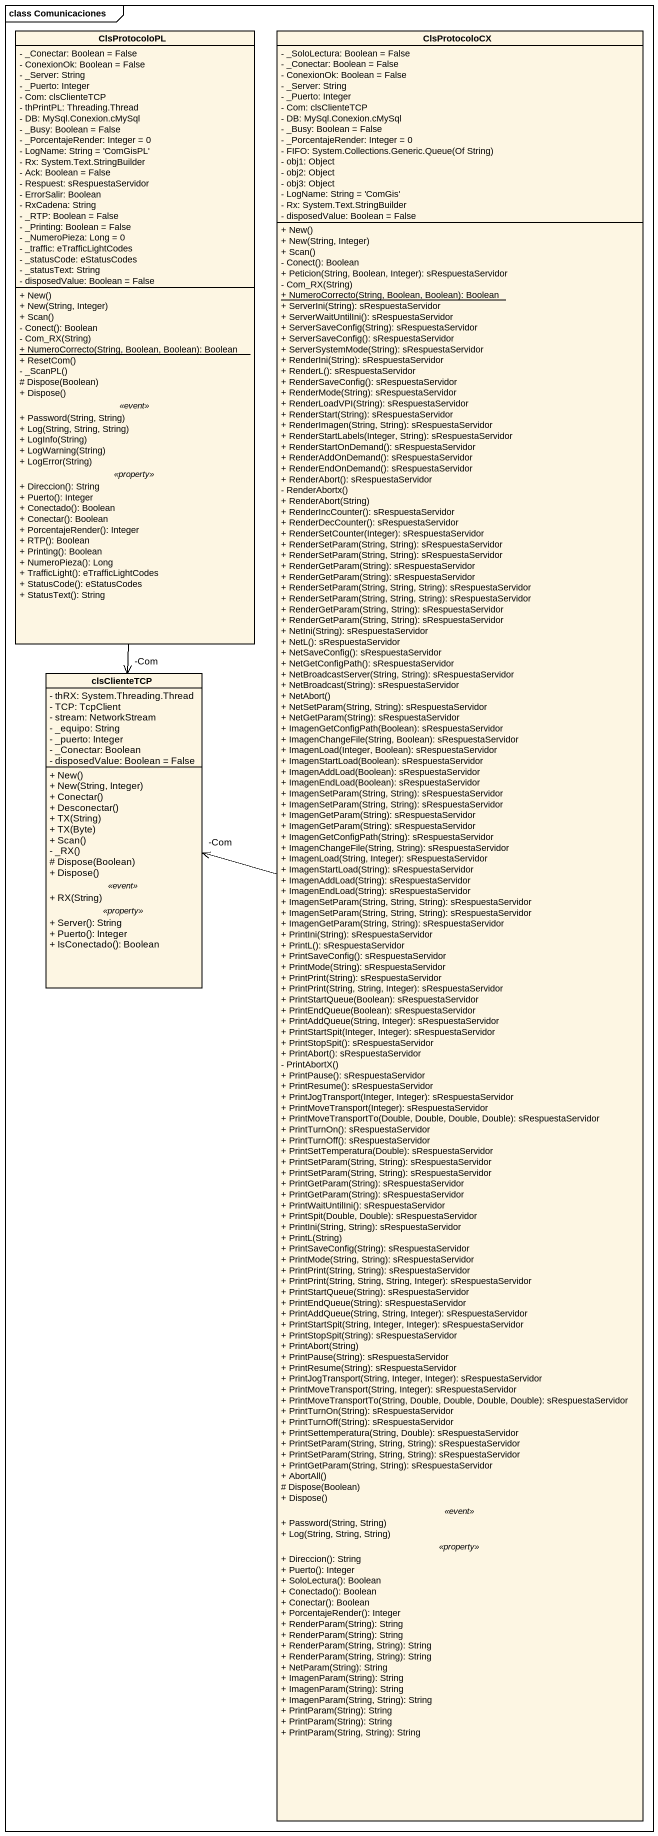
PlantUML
@startuml
mainframe class Comunicaciones
hide circle
hide empty members
skinparam classAttributeIconSize 0
class ClsProtocoloPL {
  - _Conectar: Boolean = False
  - ConexionOk: Boolean = False
  - _Server: String
  - _Puerto: Integer
  - Com: clsClienteTCP
  - thPrintPL: Threading.Thread
  - DB: MySql.Conexion.cMySql
  - _Busy: Boolean = False
  - _PorcentajeRender: Integer = 0
  - LogName: String = 'ComGisPL'
  - Rx: System.Text.StringBuilder
  - Ack: Boolean = False
  - Respuest: sRespuestaServidor
  - ErrorSalir: Boolean
  - RxCadena: String
  - _RTP: Boolean = False
  - _Printing: Boolean = False
  - _NumeroPieza: Long = 0
  - _traffic: eTrafficLightCodes
  - _statusCode: eStatusCodes
  - _statusText: String
  - disposedValue: Boolean = False
  --
  + New()
  + New(String, Integer)
  + Scan()
  - Conect(): Boolean
  - Com_RX(String)
  {static} + NumeroCorrecto(String, Boolean, Boolean): Boolean
  + ResetCom()
  - _ScanPL()
  # Dispose(Boolean)
  + Dispose()
  .. <<event>> ..
  + Password(String, String)
  + Log(String, String, String)
  + LogInfo(String)
  + LogWarning(String)
  + LogError(String)
  .. <<property>> ..
  + Direccion(): String
  + Puerto(): Integer
  + Conectado(): Boolean
  + Conectar(): Boolean
  + PorcentajeRender(): Integer
  + RTP(): Boolean
  + Printing(): Boolean
  + NumeroPieza(): Long
  + TrafficLight(): eTrafficLightCodes
  + StatusCode(): eStatusCodes
  + StatusText(): String
}
class ClsProtocoloCX {
  - _SoloLectura: Boolean = False
  - _Conectar: Boolean = False
  - ConexionOk: Boolean = False
  - _Server: String
  - _Puerto: Integer
  - Com: clsClienteTCP
  - DB: MySql.Conexion.cMySql
  - _Busy: Boolean = False
  - _PorcentajeRender: Integer = 0
  {field} - FIFO: System.Collections.Generic.Queue(Of String)
  - obj1: Object
  - obj2: Object
  - obj3: Object
  - LogName: String = 'ComGis'
  - Rx: System.Text.StringBuilder
  - disposedValue: Boolean = False
  --
  + New()
  + New(String, Integer)
  + Scan()
  - Conect(): Boolean
  + Peticion(String, Boolean, Integer): sRespuestaServidor
  - Com_RX(String)
  {static} + NumeroCorrecto(String, Boolean, Boolean): Boolean
  + ServerIni(String): sRespuestaServidor
  + ServerWaitUntilIni(): sRespuestaServidor
  + ServerSaveConfig(String): sRespuestaServidor
  + ServerSaveConfig(): sRespuestaServidor
  + ServerSystemMode(String): sRespuestaServidor
  + RenderIni(String): sRespuestaServidor
  + RenderL(): sRespuestaServidor
  + RenderSaveConfig(): sRespuestaServidor
  + RenderMode(String): sRespuestaServidor
  + RenderLoadVPI(String): sRespuestaServidor
  + RenderStart(String): sRespuestaServidor
  + RenderImagen(String, String): sRespuestaServidor
  + RenderStartLabels(Integer, String): sRespuestaServidor
  + RenderStartOnDemand(): sRespuestaServidor
  + RenderAddOnDemand(): sRespuestaServidor
  + RenderEndOnDemand(): sRespuestaServidor
  + RenderAbort(): sRespuestaServidor
  - RenderAbortx()
  + RenderAbort(String)
  + RenderIncCounter(): sRespuestaServidor
  + RenderDecCounter(): sRespuestaServidor
  + RenderSetCounter(Integer): sRespuestaServidor
  + RenderSetParam(String, String): sRespuestaServidor
  + RenderSetParam(String, String): sRespuestaServidor
  + RenderGetParam(String): sRespuestaServidor
  + RenderGetParam(String): sRespuestaServidor
  + RenderSetParam(String, String, String): sRespuestaServidor
  + RenderSetParam(String, String, String): sRespuestaServidor
  + RenderGetParam(String, String): sRespuestaServidor
  + RenderGetParam(String, String): sRespuestaServidor
  + NetIni(String): sRespuestaServidor
  + NetL(): sRespuestaServidor
  + NetSaveConfig(): sRespuestaServidor
  + NetGetConfigPath(): sRespuestaServidor
  + NetBroadcastServer(String, String): sRespuestaServidor
  + NetBroadcast(String): sRespuestaServidor
  + NetAbort()
  + NetSetParam(String, String): sRespuestaServidor
  + NetGetParam(String): sRespuestaServidor
  + ImagenGetConfigPath(Boolean): sRespuestaServidor
  + ImagenChangeFile(String, Boolean): sRespuestaServidor
  + ImagenLoad(Integer, Boolean): sRespuestaServidor
  + ImagenStartLoad(Boolean): sRespuestaServidor
  + ImagenAddLoad(Boolean): sRespuestaServidor
  + ImagenEndLoad(Boolean): sRespuestaServidor
  + ImagenSetParam(String, String): sRespuestaServidor
  + ImagenSetParam(String, String): sRespuestaServidor
  + ImagenGetParam(String): sRespuestaServidor
  + ImagenGetParam(String): sRespuestaServidor
  + ImagenGetConfigPath(String): sRespuestaServidor
  + ImagenChangeFile(String, String): sRespuestaServidor
  + ImagenLoad(String, Integer): sRespuestaServidor
  + ImagenStartLoad(String): sRespuestaServidor
  + ImagenAddLoad(String): sRespuestaServidor
  + ImagenEndLoad(String): sRespuestaServidor
  + ImagenSetParam(String, String, String): sRespuestaServidor
  + ImagenSetParam(String, String, String): sRespuestaServidor
  + ImagenGetParam(String, String): sRespuestaServidor
  + PrintIni(String): sRespuestaServidor
  + PrintL(): sRespuestaServidor
  + PrintSaveConfig(): sRespuestaServidor
  + PrintMode(String): sRespuestaServidor
  + PrintPrint(String): sRespuestaServidor
  + PrintPrint(String, String, Integer): sRespuestaServidor
  + PrintStartQueue(Boolean): sRespuestaServidor
  + PrintEndQueue(Boolean): sRespuestaServidor
  + PrintAddQueue(String, Integer): sRespuestaServidor
  + PrintStartSpit(Integer, Integer): sRespuestaServidor
  + PrintStopSpit(): sRespuestaServidor
  + PrintAbort(): sRespuestaServidor
  - PrintAbortX()
  + PrintPause(): sRespuestaServidor
  + PrintResume(): sRespuestaServidor
  + PrintJogTransport(Integer, Integer): sRespuestaServidor
  + PrintMoveTransport(Integer): sRespuestaServidor
  + PrintMoveTransportTo(Double, Double, Double, Double): sRespuestaServidor
  + PrintTurnOn(): sRespuestaServidor
  + PrintTurnOff(): sRespuestaServidor
  + PrintSetTemperatura(Double): sRespuestaServidor
  + PrintSetParam(String, String): sRespuestaServidor
  + PrintSetParam(String, String): sRespuestaServidor
  + PrintGetParam(String): sRespuestaServidor
  + PrintGetParam(String): sRespuestaServidor
  + PrintWaitUntilIni(): sRespuestaServidor
  + PrintSpit(Double, Double): sRespuestaServidor
  + PrintIni(String, String): sRespuestaServidor
  + PrintL(String)
  + PrintSaveConfig(String): sRespuestaServidor
  + PrintMode(String, String): sRespuestaServidor
  + PrintPrint(String, String): sRespuestaServidor
  + PrintPrint(String, String, String, Integer): sRespuestaServidor
  + PrintStartQueue(String): sRespuestaServidor
  + PrintEndQueue(String): sRespuestaServidor
  + PrintAddQueue(String, String, Integer): sRespuestaServidor
  + PrintStartSpit(String, Integer, Integer): sRespuestaServidor
  + PrintStopSpit(String): sRespuestaServidor
  + PrintAbort(String)
  + PrintPause(String): sRespuestaServidor
  + PrintResume(String): sRespuestaServidor
  + PrintJogTransport(String, Integer, Integer): sRespuestaServidor
  + PrintMoveTransport(String, Integer): sRespuestaServidor
  + PrintMoveTransportTo(String, Double, Double, Double, Double): sRespuestaServidor
  + PrintTurnOn(String): sRespuestaServidor
  + PrintTurnOff(String): sRespuestaServidor
  + PrintSettemperatura(String, Double): sRespuestaServidor
  + PrintSetParam(String, String, String): sRespuestaServidor
  + PrintSetParam(String, String, String): sRespuestaServidor
  + PrintGetParam(String, String): sRespuestaServidor
  + AbortAll()
  # Dispose(Boolean)
  + Dispose()
  .. <<event>> ..
  + Password(String, String)
  + Log(String, String, String)
  .. <<property>> ..
  + Direccion(): String
  + Puerto(): Integer
  + SoloLectura(): Boolean
  + Conectado(): Boolean
  + Conectar(): Boolean
  + PorcentajeRender(): Integer
  + RenderParam(String): String
  + RenderParam(String): String
  + RenderParam(String, String): String
  + RenderParam(String, String): String
  + NetParam(String): String
  + ImagenParam(String): String
  + ImagenParam(String): String
  + ImagenParam(String, String): String
  + PrintParam(String): String
  + PrintParam(String): String
  + PrintParam(String, String): String
}
class clsClienteTCP {
  - thRX: System.Threading.Thread
  - TCP: TcpClient
  - stream: NetworkStream
  - _equipo: String
  - _puerto: Integer
  - _Conectar: Boolean
  - disposedValue: Boolean = False
  --
  + New()
  + New(String, Integer)
  + Conectar()
  + Desconectar()
  + TX(String)
  + TX(Byte)
  + Scan()
  - _RX()
  # Dispose(Boolean)
  + Dispose()
  .. <<event>> ..
  + RX(String)
  .. <<property>> ..
  + Server(): String
  + Puerto(): Integer
  + IsConectado(): Boolean
}
ClsProtocoloPL --> "-Com" clsClienteTCP
ClsProtocoloCX -left-> "-Com" clsClienteTCP
@enduml
